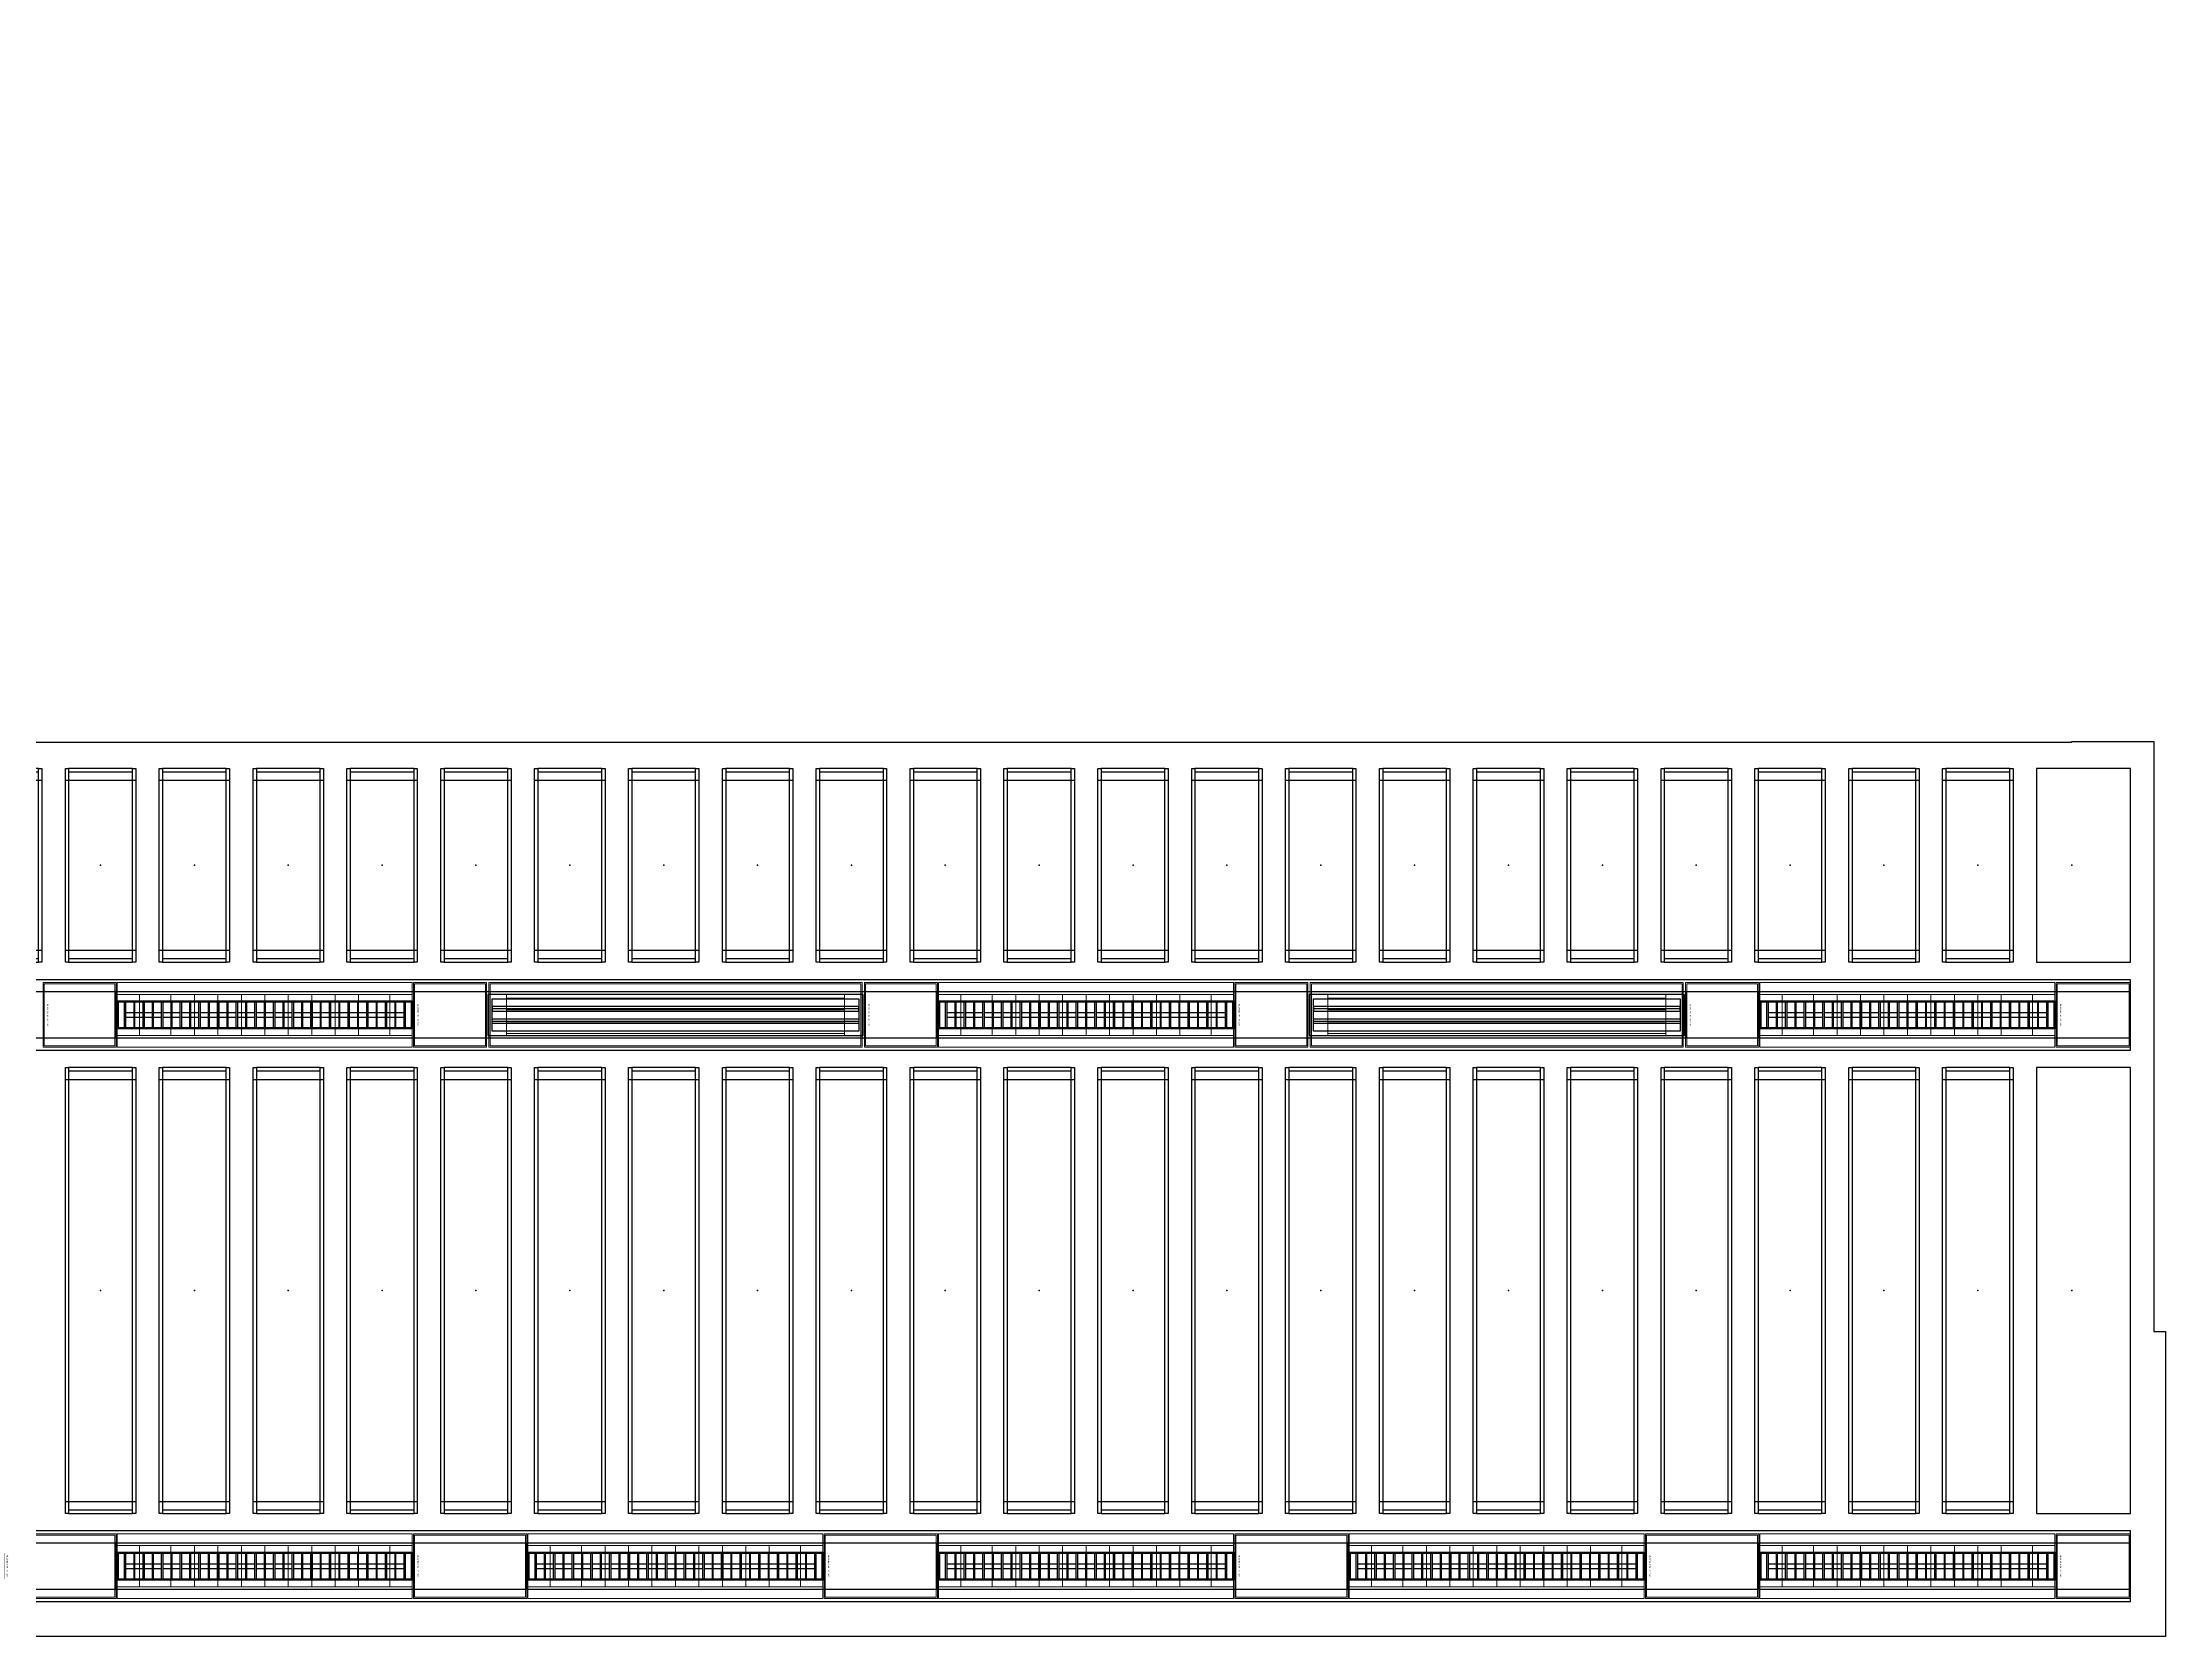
# Model space of a CAD drawing. Header units: millimetres. Extents: x 813027 to 1148939, y -931049 to -10.
# Drawn here: x 1018692 to 1027740, y -914295 to -907500 of the extents above; entities that cross this region are included whole.
import ezdxf
from ezdxf.enums import TextEntityAlignment as Align

# ---------------------------------------------------------------- set-up
doc = ezdxf.new("R2010")
doc.units = ezdxf.units.MM
doc.linetypes.add('DPA_Hidden 50', pattern=[3, 2, -1])
for name, color, linetype in [('000 - WIPEOUT', 250, 'Continuous'), ('001 - ASCESSORIES', 1, 'Continuous'), ('A04_TUBE SERIES', 2, 'Continuous'), ('A11_ALU.SOLID SHEET', 7, 'Continuous')]:
    doc.layers.add(name, color=color, linetype=linetype)
doc.layers.add('A-GLAZ-CURT', color=2, linetype='Continuous', lineweight=9)

# ---------------------------------------------------------------- blocks, each defined once
blk = doc.blocks.new('*U485')
at = {"color": 1}
blk.add_wipeout([(628.5, -60), (-628.5, -60), (-628.5, 60), (628.5, 60)], dxfattribs=at).dxf.layer = '000 - WIPEOUT'
at = {"layer": '001 - ASCESSORIES', "color": 0}
blk.add_lwpolyline([(628.5, -60), (-628.5, -60), (-628.5, 60), (628.5, 60)], close=True, dxfattribs=at)
at = {"layer": '001 - ASCESSORIES'}
for points in [[(623.5, -55), (-623.5, -55), (-623.5, 55), (623.5, 55)], [(-593.5, -55), (-598.5, -55), (-598.5, 55), (-593.5, 55)], [(-558.8, -55), (-553.8, -55), (-553.8, 55), (-558.8, 55)], [(-514, -55), (-519, -55), (-519, 55), (-514, 55)], [(-479.3, -55), (-474.3, -55), (-474.3, 55), (-479.3, 55)], [(-434.6, -55), (-439.6, -55), (-439.6, 55), (-434.6, 55)], [(-399.8, -55), (-394.8, -55), (-394.8, 55), (-399.8, 55)], [(-355.1, -55), (-360.1, -55), (-360.1, 55), (-355.1, 55)], [(-320.4, -55), (-315.4, -55), (-315.4, 55), (-320.4, 55)], [(-275.6, -55), (-280.6, -55), (-280.6, 55), (-275.6, 55)], [(-240.9, -55), (-235.9, -55), (-235.9, 55), (-240.9, 55)], [(-196.2, -55), (-201.2, -55), (-201.2, 55), (-196.2, 55)], [(-161.4, -55), (-156.4, -55), (-156.4, 55), (-161.4, 55)], [(-116.7, -55), (-121.7, -55), (-121.7, 55), (-116.7, 55)], [(-82, -55), (-77, -55), (-77, 55), (-82, 55)], [(-37.2, -55), (-42.2, -55), (-42.2, 55), (-37.2, 55)], [(-2.5, -55), (2.5, -55), (2.5, 55), (-2.5, 55)], [(42.2, -55), (37.2, -55), (37.2, 55), (42.2, 55)], [(77, -55), (82, -55), (82, 55), (77, 55)], [(121.7, -55), (116.7, -55), (116.7, 55), (121.7, 55)], [(156.4, -55), (161.4, -55), (161.4, 55), (156.4, 55)], [(201.2, -55), (196.2, -55), (196.2, 55), (201.2, 55)], [(235.9, -55), (240.9, -55), (240.9, 55), (235.9, 55)], [(280.6, -55), (275.6, -55), (275.6, 55), (280.6, 55)], [(315.4, -55), (320.4, -55), (320.4, 55), (315.4, 55)], [(360.1, -55), (355.1, -55), (355.1, 55), (360.1, 55)], [(394.8, -55), (399.8, -55), (399.8, 55), (394.8, 55)], [(439.6, -55), (434.6, -55), (434.6, 55), (439.6, 55)], [(474.3, -55), (479.3, -55), (479.3, 55), (474.3, 55)], [(519, -55), (514, -55), (514, 55), (519, 55)], [(553.8, -55), (558.8, -55), (558.8, 55), (553.8, 55)], [(598.5, -55), (593.5, -55), (593.5, 55), (598.5, 55)]]:
    blk.add_lwpolyline(points, close=True, dxfattribs=at)
for points in [[(-593.5, 10), (-558.8, 10)], [(-553.8, 10), (-519, 10)], [(-514, 10), (-479.3, 10)], [(-474.3, 10), (-439.6, 10)], [(-434.6, 10), (-399.8, 10)], [(-394.8, 10), (-360.1, 10)], [(-355.1, 10), (-320.4, 10)], [(-315.4, 10), (-280.6, 10)], [(-275.6, 10), (-240.9, 10)], [(-235.9, 10), (-201.2, 10)], [(-196.2, 10), (-161.4, 10)], [(-156.4, 10), (-121.7, 10)], [(-116.7, 10), (-82, 10)], [(-77, 10), (-42.2, 10)], [(-37.2, 10), (-2.5, 10)], [(2.5, 10), (37.2, 10)], [(42.2, 10), (77, 10)], [(82, 10), (116.7, 10)], [(121.7, 10), (156.4, 10)], [(161.4, 10), (196.2, 10)], [(201.2, 10), (235.9, 10)], [(240.9, 10), (275.6, 10)], [(280.6, 10), (315.4, 10)], [(320.4, 10), (355.1, 10)], [(360.1, 10), (394.8, 10)], [(399.8, 10), (434.6, 10)], [(439.6, 10), (474.3, 10)], [(479.3, 10), (514, 10)], [(519, 10), (553.8, 10)], [(558.8, 10), (593.5, 10)], [(-593.5, -10), (-558.8, -10)], [(-553.8, -10), (-519, -10)], [(-514, -10), (-479.3, -10)], [(-474.3, -10), (-439.6, -10)], [(-434.6, -10), (-399.8, -10)], [(-394.8, -10), (-360.1, -10)], [(-355.1, -10), (-320.4, -10)], [(-315.4, -10), (-280.6, -10)], [(-275.6, -10), (-240.9, -10)], [(-235.9, -10), (-201.2, -10)], [(-196.2, -10), (-161.4, -10)], [(-156.4, -10), (-121.7, -10)], [(-116.7, -10), (-82, -10)], [(-77, -10), (-42.2, -10)], [(-37.2, -10), (-2.5, -10)], [(2.5, -10), (37.2, -10)], [(42.2, -10), (77, -10)], [(82, -10), (116.7, -10)], [(121.7, -10), (156.4, -10)], [(161.4, -10), (196.2, -10)], [(201.2, -10), (235.9, -10)], [(240.9, -10), (275.6, -10)], [(280.6, -10), (315.4, -10)], [(320.4, -10), (355.1, -10)], [(360.1, -10), (394.8, -10)], [(399.8, -10), (434.6, -10)], [(439.6, -10), (474.3, -10)], [(479.3, -10), (514, -10)], [(519, -10), (553.8, -10)], [(558.8, -10), (593.5, -10)]]:
    blk.add_lwpolyline(points, dxfattribs=at)
blk = doc.blocks.new('*U493')
at = {"layer": 'A11_ALU.SOLID SHEET', "color": 0}
blk.add_lwpolyline([(483, -98.8), (483, 98.8), (0, 98.8), (0, -98.8)], close=True, dxfattribs=at)
at = {"layer": 'Defpoints', "color": 250}
blk.add_point((0, 0), dxfattribs=at)
blk.add_text('AL.SHEET-HAT-TYPE-R', height=6, rotation=270, dxfattribs=at).set_placement((15, 0), align=Align.BOTTOM_CENTER)
blk = doc.blocks.new('*U491')
at = {"layer": 'A11_ALU.SOLID SHEET', "color": 0}
blk.add_lwpolyline([(316.5, -98.8), (316.5, 98.8), (0, 98.8), (0, -98.8)], close=True, dxfattribs=at)
at = {"layer": 'Defpoints', "color": 250}
blk.add_point((0, 0), dxfattribs=at)
blk.add_text('AL.SHEET-HAT-TYPE-R', height=6, rotation=270, dxfattribs=at).set_placement((15, 0), align=Align.BOTTOM_CENTER)
blk = doc.blocks.new('*U484')
at = {"layer": '001 - ASCESSORIES', "color": 0, "linetype": 'ByBlock'}
blk.add_lwpolyline([(800, 87.5), (-800, 87.5), (-800, -87.5), (800, -87.5)], close=True, dxfattribs=at)
at = {"layer": '001 - ASCESSORIES', "linetype": 'ByBlock'}
for points in [[(-781.5, 69), (781.5, 69), (781.5, -69), (-781.5, -69)], [(781.5, 36.3), (-781.5, 36.3), (-781.5, 16.3), (781.5, 16.3)], [(-781.5, -16.3), (781.5, -16.3), (781.5, -36.3), (-781.5, -36.3)]]:
    blk.add_lwpolyline(points, close=True, dxfattribs=at)
for points in [[(781.5, 26.3), (-781.5, 26.3)], [(-781.5, -26.3), (781.5, -26.3)]]:
    blk.add_lwpolyline(points, dxfattribs=at)
blk = doc.blocks.new('*U488')
at = {"layer": 'A11_ALU.SOLID SHEET', "color": 0}
blk.add_lwpolyline([(311.5, -98.8), (311.5, 98.8), (0, 98.8), (0, -98.8)], close=True, dxfattribs=at)
at = {"layer": 'Defpoints', "color": 250}
blk.add_point((0, 0), dxfattribs=at)
blk.add_text('AL.SHEET-HAT-TYPE-R', height=6, rotation=270, dxfattribs=at).set_placement((15, 0), align=Align.BOTTOM_CENTER)
blk = doc.blocks.new('*U495')
blk.add_attdef('EXTR.OVL-LENGTH_', (-25, -59.1), '', height=5)
blk.add_wipeout([(-25, 0), (25, 0), (25, 134900), (-25, 134900)]).dxf.layer = '000 - WIPEOUT'
at = {"layer": 'A04_TUBE SERIES', "color": 0}
blk.add_lwpolyline([(-25, 0), (25, 0), (25, 134900), (-25, 134900)], close=True, dxfattribs=at)
blk = doc.blocks.new('*U492')
blk.add_attdef('EXTR.OVL-LENGTH_', (-25, -59.1), '', height=5)
blk.add_wipeout([(-25, 0), (25, 0), (25, 134900), (-25, 134900)]).dxf.layer = '000 - WIPEOUT'
at = {"layer": 'A04_TUBE SERIES', "color": 0}
blk.add_lwpolyline([(-25, 0), (25, 0), (25, 134900), (-25, 134900)], close=True, dxfattribs=at)
blk = doc.blocks.new('*U515')
for p, q in [((-900.3, -58950), (-900.3, -58650)), ((900, -58650), (900, -58950)), ((-900.3, -59350), (-900.3, -59050)), ((900, -59050), (900, -59350)), ((-900.3, -59750), (-900.3, -59450)), ((900, -59450), (900, -59750)), ((-900.3, -60150), (-900.3, -59850)), ((900, -59850), (900, -60150)), ((-900.3, -60550), (-900.3, -60250)), ((900, -60250), (900, -60550)), ((-900.3, -60950), (-900.3, -60650)), ((900, -60650), (900, -60950)), ((-900.3, -61350), (-900.3, -61050)), ((900, -61050), (900, -61350)), ((-900.3, -61750), (-900.3, -61450)), ((900, -61450), (900, -61750)), ((-900.3, -62150), (-900.3, -61850)), ((900, -61850), (900, -62150)), ((-900.3, -62550), (-900.3, -62250)), ((900, -62250), (900, -62550)), ((-900.3, -62950), (-900.3, -62650)), ((900, -62650), (900, -62950)), ((-900.3, -63350), (-900.3, -63050)), ((900, -63050), (900, -63350)), ((-900.3, -63750), (-900.3, -63450)), ((900, -63450), (900, -63750)), ((-900.3, -64150), (-900.3, -63850)), ((900, -63850), (900, -64150)), ((-900.3, -64550), (-900.3, -64250)), ((900, -64250), (900, -64550)), ((-900.3, -64950), (-900.3, -64650)), ((900, -64650), (900, -64950)), ((-900.3, -65350), (-900.3, -65050)), ((900, -65050), (900, -65350)), ((-900.3, -65750), (-900.3, -65450)), ((900, -65450), (900, -65750)), ((-900.3, -66150), (-900.3, -65850)), ((900, -65850), (900, -66150)), ((-900.3, -66550), (-900.3, -66250)), ((900, -66250), (900, -66550)), ((-900.3, -66950), (-900.3, -66650)), ((900, -66650), (900, -66950))]:
    blk.add_line(p, q)
for p in [(0, -58800), (0, -59200), (0, -59600), (0, -60000), (0, -60400), (0, -60800), (0, -61200), (0, -61600), (0, -62000), (0, -62400), (0, -62800), (0, -63200), (0, -63600), (0, -64000), (0, -64400), (0, -64800), (0, -65200), (0, -65600), (0, -66000), (0, -66400), (0, -66800)]:
    blk.add_point(p)
at = {"layer": 'A11_ALU.SOLID SHEET', "color": 0}
for points in [[(-950, -58650), (950, -58650), (950, -58664), (-950, -58664)], [(-950, -58936), (-936, -58936), (-936, -58664), (-950, -58664)], [(950, -58664), (936, -58664), (936, -58936), (950, -58936)], [(-950, -58936), (950, -58936), (950, -58950), (-950, -58950)], [(-950, -59050), (950, -59050), (950, -59064), (-950, -59064)], [(-950, -59336), (-936, -59336), (-936, -59064), (-950, -59064)], [(950, -59064), (936, -59064), (936, -59336), (950, -59336)], [(-950, -59336), (950, -59336), (950, -59350), (-950, -59350)], [(-950, -59450), (950, -59450), (950, -59464), (-950, -59464)], [(-950, -59736), (-936, -59736), (-936, -59464), (-950, -59464)], [(950, -59464), (936, -59464), (936, -59736), (950, -59736)], [(-950, -59736), (950, -59736), (950, -59750), (-950, -59750)], [(-950, -59850), (950, -59850), (950, -59864), (-950, -59864)], [(-950, -60136), (-936, -60136), (-936, -59864), (-950, -59864)], [(950, -59864), (936, -59864), (936, -60136), (950, -60136)], [(-950, -60136), (950, -60136), (950, -60150), (-950, -60150)], [(-950, -60250), (950, -60250), (950, -60264), (-950, -60264)], [(-950, -60536), (-936, -60536), (-936, -60264), (-950, -60264)], [(950, -60264), (936, -60264), (936, -60536), (950, -60536)], [(-950, -60536), (950, -60536), (950, -60550), (-950, -60550)], [(-950, -60650), (950, -60650), (950, -60664), (-950, -60664)], [(-950, -60936), (-936, -60936), (-936, -60664), (-950, -60664)], [(950, -60664), (936, -60664), (936, -60936), (950, -60936)], [(-950, -60936), (950, -60936), (950, -60950), (-950, -60950)], [(-950, -61050), (950, -61050), (950, -61064), (-950, -61064)], [(-950, -61336), (-936, -61336), (-936, -61064), (-950, -61064)], [(950, -61064), (936, -61064), (936, -61336), (950, -61336)], [(-950, -61336), (950, -61336), (950, -61350), (-950, -61350)], [(-950, -61450), (950, -61450), (950, -61464), (-950, -61464)], [(-950, -61736), (-936, -61736), (-936, -61464), (-950, -61464)], [(950, -61464), (936, -61464), (936, -61736), (950, -61736)], [(-950, -61736), (950, -61736), (950, -61750), (-950, -61750)], [(-950, -61850), (950, -61850), (950, -61864), (-950, -61864)], [(-950, -62136), (-936, -62136), (-936, -61864), (-950, -61864)], [(950, -61864), (936, -61864), (936, -62136), (950, -62136)], [(-950, -62136), (950, -62136), (950, -62150), (-950, -62150)], [(-950, -62250), (950, -62250), (950, -62264), (-950, -62264)], [(-950, -62536), (-936, -62536), (-936, -62264), (-950, -62264)], [(950, -62264), (936, -62264), (936, -62536), (950, -62536)], [(-950, -62536), (950, -62536), (950, -62550), (-950, -62550)], [(-950, -62650), (950, -62650), (950, -62664), (-950, -62664)], [(-950, -62936), (-936, -62936), (-936, -62664), (-950, -62664)], [(950, -62664), (936, -62664), (936, -62936), (950, -62936)], [(-950, -62936), (950, -62936), (950, -62950), (-950, -62950)], [(-950, -63050), (950, -63050), (950, -63064), (-950, -63064)], [(-950, -63336), (-936, -63336), (-936, -63064), (-950, -63064)], [(950, -63064), (936, -63064), (936, -63336), (950, -63336)], [(-950, -63336), (950, -63336), (950, -63350), (-950, -63350)], [(-950, -63450), (950, -63450), (950, -63464), (-950, -63464)], [(-950, -63736), (-936, -63736), (-936, -63464), (-950, -63464)], [(950, -63464), (936, -63464), (936, -63736), (950, -63736)], [(-950, -63736), (950, -63736), (950, -63750), (-950, -63750)], [(-950, -63850), (950, -63850), (950, -63864), (-950, -63864)], [(-950, -64136), (-936, -64136), (-936, -63864), (-950, -63864)], [(950, -63864), (936, -63864), (936, -64136), (950, -64136)], [(-950, -64136), (950, -64136), (950, -64150), (-950, -64150)], [(-950, -64250), (950, -64250), (950, -64264), (-950, -64264)], [(-950, -64536), (-936, -64536), (-936, -64264), (-950, -64264)], [(950, -64264), (936, -64264), (936, -64536), (950, -64536)], [(-950, -64536), (950, -64536), (950, -64550), (-950, -64550)], [(-950, -64650), (950, -64650), (950, -64664), (-950, -64664)], [(-950, -64936), (-936, -64936), (-936, -64664), (-950, -64664)], [(950, -64664), (936, -64664), (936, -64936), (950, -64936)], [(-950, -64936), (950, -64936), (950, -64950), (-950, -64950)], [(-950, -65050), (950, -65050), (950, -65064), (-950, -65064)], [(-950, -65336), (-936, -65336), (-936, -65064), (-950, -65064)], [(950, -65064), (936, -65064), (936, -65336), (950, -65336)], [(-950, -65336), (950, -65336), (950, -65350), (-950, -65350)], [(-950, -65450), (950, -65450), (950, -65464), (-950, -65464)], [(-950, -65736), (-936, -65736), (-936, -65464), (-950, -65464)], [(950, -65464), (936, -65464), (936, -65736), (950, -65736)], [(-950, -65736), (950, -65736), (950, -65750), (-950, -65750)], [(-950, -65850), (950, -65850), (950, -65864), (-950, -65864)], [(-950, -66136), (-936, -66136), (-936, -65864), (-950, -65864)], [(950, -65864), (936, -65864), (936, -66136), (950, -66136)], [(-950, -66136), (950, -66136), (950, -66150), (-950, -66150)], [(-950, -66250), (950, -66250), (950, -66264), (-950, -66264)], [(-950, -66536), (-936, -66536), (-936, -66264), (-950, -66264)], [(950, -66264), (936, -66264), (936, -66536), (950, -66536)], [(-950, -66536), (950, -66536), (950, -66550), (-950, -66550)], [(-950, -66650), (950, -66650), (950, -66664), (-950, -66664)], [(-950, -66936), (-936, -66936), (-936, -66664), (-950, -66664)], [(950, -66664), (936, -66664), (936, -66936), (950, -66936)], [(-950, -66936), (950, -66936), (950, -66950), (-950, -66950)]]:
    blk.add_lwpolyline(points, close=True, dxfattribs=at)
blk = doc.blocks.new('*U522')
for p, q in [((-362.8, 4450), (-362.8, 4750)), ((362.5, 4750), (362.5, 4450)), ((-362.8, 4050), (-362.8, 4350)), ((362.5, 4350), (362.5, 4050)), ((-362.8, 3650), (-362.8, 3950)), ((362.5, 3950), (362.5, 3650)), ((-362.8, 3250), (-362.8, 3550)), ((362.5, 3550), (362.5, 3250)), ((-362.8, 2850), (-362.8, 3150)), ((362.5, 3150), (362.5, 2850)), ((-362.8, 2450), (-362.8, 2750)), ((362.5, 2750), (362.5, 2450)), ((-362.8, 2050), (-362.8, 2350)), ((362.5, 2350), (362.5, 2050)), ((-362.8, 1650), (-362.8, 1950)), ((362.5, 1950), (362.5, 1650)), ((-362.8, 1250), (-362.8, 1550)), ((362.5, 1550), (362.5, 1250)), ((-362.8, 850), (-362.8, 1150)), ((362.5, 1150), (362.5, 850)), ((-362.8, 450), (-362.8, 750)), ((362.5, 750), (362.5, 450)), ((-362.8, 50), (-362.8, 350)), ((362.5, 350), (362.5, 50)), ((-362.8, -350), (-362.8, -50)), ((362.5, -50), (362.5, -350)), ((-362.8, -750), (-362.8, -450)), ((362.5, -450), (362.5, -750)), ((-362.8, -1150), (-362.8, -850)), ((362.5, -850), (362.5, -1150)), ((-362.8, -1550), (-362.8, -1250)), ((362.5, -1250), (362.5, -1550)), ((-362.8, -1950), (-362.8, -1650)), ((362.5, -1650), (362.5, -1950)), ((-362.8, -2350), (-362.8, -2050)), ((362.5, -2050), (362.5, -2350)), ((-362.8, -2750), (-362.8, -2450)), ((362.5, -2450), (362.5, -2750)), ((-362.8, -3150), (-362.8, -2850)), ((362.5, -2850), (362.5, -3150)), ((-362.8, -3550), (-362.8, -3250)), ((362.5, -3250), (362.5, -3550)), ((-362.8, -3950), (-362.8, -3650)), ((362.5, -3650), (362.5, -3950)), ((-362.8, -4350), (-362.8, -4050)), ((362.5, -4050), (362.5, -4350)), ((-362.8, -4750), (-362.8, -4450)), ((362.5, -4450), (362.5, -4750))]:
    blk.add_line(p, q)
for p in [(0, 4600), (0, 4200), (0, 3800), (0, 3400), (0, 3000), (0, 2600), (0, 2200), (0, 1800), (0, 1400), (0, 1000), (0, 600), (0, 200), (0, -200), (0, -600), (0, -1000), (0, -1400), (0, -1800), (0, -2200), (0, -2600), (0, -3000), (0, -3400), (0, -3800), (0, -4200), (0, -4600)]:
    blk.add_point(p)
at = {"layer": 'A11_ALU.SOLID SHEET', "color": 0}
for points in [[(-412.5, 4750), (412.5, 4750), (412.5, 4736), (-412.5, 4736)], [(-412.5, 4464), (-398.5, 4464), (-398.5, 4736), (-412.5, 4736)], [(412.5, 4736), (398.5, 4736), (398.5, 4464), (412.5, 4464)], [(-412.5, 4464), (412.5, 4464), (412.5, 4450), (-412.5, 4450)], [(-412.5, 4350), (412.5, 4350), (412.5, 4336), (-412.5, 4336)], [(-412.5, 4064), (-398.5, 4064), (-398.5, 4336), (-412.5, 4336)], [(412.5, 4336), (398.5, 4336), (398.5, 4064), (412.5, 4064)], [(-412.5, 4064), (412.5, 4064), (412.5, 4050), (-412.5, 4050)], [(-412.5, 3950), (412.5, 3950), (412.5, 3936), (-412.5, 3936)], [(-412.5, 3664), (-398.5, 3664), (-398.5, 3936), (-412.5, 3936)], [(412.5, 3936), (398.5, 3936), (398.5, 3664), (412.5, 3664)], [(-412.5, 3664), (412.5, 3664), (412.5, 3650), (-412.5, 3650)], [(-412.5, 3550), (412.5, 3550), (412.5, 3536), (-412.5, 3536)], [(-412.5, 3264), (-398.5, 3264), (-398.5, 3536), (-412.5, 3536)], [(412.5, 3536), (398.5, 3536), (398.5, 3264), (412.5, 3264)], [(-412.5, 3264), (412.5, 3264), (412.5, 3250), (-412.5, 3250)], [(-412.5, 3150), (412.5, 3150), (412.5, 3136), (-412.5, 3136)], [(-412.5, 2864), (-398.5, 2864), (-398.5, 3136), (-412.5, 3136)], [(412.5, 3136), (398.5, 3136), (398.5, 2864), (412.5, 2864)], [(-412.5, 2864), (412.5, 2864), (412.5, 2850), (-412.5, 2850)], [(-412.5, 2750), (412.5, 2750), (412.5, 2736), (-412.5, 2736)], [(-412.5, 2464), (-398.5, 2464), (-398.5, 2736), (-412.5, 2736)], [(412.5, 2736), (398.5, 2736), (398.5, 2464), (412.5, 2464)], [(-412.5, 2464), (412.5, 2464), (412.5, 2450), (-412.5, 2450)], [(-412.5, 2350), (412.5, 2350), (412.5, 2336), (-412.5, 2336)], [(-412.5, 2064), (-398.5, 2064), (-398.5, 2336), (-412.5, 2336)], [(412.5, 2336), (398.5, 2336), (398.5, 2064), (412.5, 2064)], [(-412.5, 2064), (412.5, 2064), (412.5, 2050), (-412.5, 2050)], [(-412.5, 1950), (412.5, 1950), (412.5, 1936), (-412.5, 1936)], [(-412.5, 1664), (-398.5, 1664), (-398.5, 1936), (-412.5, 1936)], [(412.5, 1936), (398.5, 1936), (398.5, 1664), (412.5, 1664)], [(-412.5, 1664), (412.5, 1664), (412.5, 1650), (-412.5, 1650)], [(-412.5, 1550), (412.5, 1550), (412.5, 1536), (-412.5, 1536)], [(-412.5, 1264), (-398.5, 1264), (-398.5, 1536), (-412.5, 1536)], [(412.5, 1536), (398.5, 1536), (398.5, 1264), (412.5, 1264)], [(-412.5, 1264), (412.5, 1264), (412.5, 1250), (-412.5, 1250)], [(-412.5, 1150), (412.5, 1150), (412.5, 1136), (-412.5, 1136)], [(-412.5, 864), (-398.5, 864), (-398.5, 1136), (-412.5, 1136)], [(412.5, 1136), (398.5, 1136), (398.5, 864), (412.5, 864)], [(-412.5, 864), (412.5, 864), (412.5, 850), (-412.5, 850)], [(-412.5, 750), (412.5, 750), (412.5, 736), (-412.5, 736)], [(-412.5, 464), (-398.5, 464), (-398.5, 736), (-412.5, 736)], [(412.5, 736), (398.5, 736), (398.5, 464), (412.5, 464)], [(-412.5, 464), (412.5, 464), (412.5, 450), (-412.5, 450)], [(-412.5, 350), (412.5, 350), (412.5, 336), (-412.5, 336)], [(-412.5, 64), (-398.5, 64), (-398.5, 336), (-412.5, 336)], [(412.5, 336), (398.5, 336), (398.5, 64), (412.5, 64)], [(-412.5, 64), (412.5, 64), (412.5, 50), (-412.5, 50)], [(-412.5, -50), (412.5, -50), (412.5, -64), (-412.5, -64)], [(-412.5, -336), (-398.5, -336), (-398.5, -64), (-412.5, -64)], [(412.5, -64), (398.5, -64), (398.5, -336), (412.5, -336)], [(-412.5, -336), (412.5, -336), (412.5, -350), (-412.5, -350)], [(-412.5, -450), (412.5, -450), (412.5, -464), (-412.5, -464)], [(-412.5, -736), (-398.5, -736), (-398.5, -464), (-412.5, -464)], [(412.5, -464), (398.5, -464), (398.5, -736), (412.5, -736)], [(-412.5, -736), (412.5, -736), (412.5, -750), (-412.5, -750)], [(-412.5, -850), (412.5, -850), (412.5, -864), (-412.5, -864)], [(-412.5, -1136), (-398.5, -1136), (-398.5, -864), (-412.5, -864)], [(412.5, -864), (398.5, -864), (398.5, -1136), (412.5, -1136)], [(-412.5, -1136), (412.5, -1136), (412.5, -1150), (-412.5, -1150)], [(-412.5, -1250), (412.5, -1250), (412.5, -1264), (-412.5, -1264)], [(-412.5, -1536), (-398.5, -1536), (-398.5, -1264), (-412.5, -1264)], [(412.5, -1264), (398.5, -1264), (398.5, -1536), (412.5, -1536)], [(-412.5, -1536), (412.5, -1536), (412.5, -1550), (-412.5, -1550)], [(-412.5, -1650), (412.5, -1650), (412.5, -1664), (-412.5, -1664)], [(-412.5, -1936), (-398.5, -1936), (-398.5, -1664), (-412.5, -1664)], [(412.5, -1664), (398.5, -1664), (398.5, -1936), (412.5, -1936)], [(-412.5, -1936), (412.5, -1936), (412.5, -1950), (-412.5, -1950)], [(-412.5, -2050), (412.5, -2050), (412.5, -2064), (-412.5, -2064)], [(-412.5, -2336), (-398.5, -2336), (-398.5, -2064), (-412.5, -2064)], [(412.5, -2064), (398.5, -2064), (398.5, -2336), (412.5, -2336)], [(-412.5, -2336), (412.5, -2336), (412.5, -2350), (-412.5, -2350)], [(-412.5, -2450), (412.5, -2450), (412.5, -2464), (-412.5, -2464)], [(-412.5, -2736), (-398.5, -2736), (-398.5, -2464), (-412.5, -2464)], [(412.5, -2464), (398.5, -2464), (398.5, -2736), (412.5, -2736)], [(-412.5, -2736), (412.5, -2736), (412.5, -2750), (-412.5, -2750)], [(-412.5, -2850), (412.5, -2850), (412.5, -2864), (-412.5, -2864)], [(-412.5, -3136), (-398.5, -3136), (-398.5, -2864), (-412.5, -2864)], [(412.5, -2864), (398.5, -2864), (398.5, -3136), (412.5, -3136)], [(-412.5, -3136), (412.5, -3136), (412.5, -3150), (-412.5, -3150)], [(-412.5, -3250), (412.5, -3250), (412.5, -3264), (-412.5, -3264)], [(-412.5, -3536), (-398.5, -3536), (-398.5, -3264), (-412.5, -3264)], [(412.5, -3264), (398.5, -3264), (398.5, -3536), (412.5, -3536)], [(-412.5, -3536), (412.5, -3536), (412.5, -3550), (-412.5, -3550)], [(-412.5, -3650), (412.5, -3650), (412.5, -3664), (-412.5, -3664)], [(-412.5, -3936), (-398.5, -3936), (-398.5, -3664), (-412.5, -3664)], [(412.5, -3664), (398.5, -3664), (398.5, -3936), (412.5, -3936)], [(-412.5, -3936), (412.5, -3936), (412.5, -3950), (-412.5, -3950)], [(-412.5, -4050), (412.5, -4050), (412.5, -4064), (-412.5, -4064)], [(-412.5, -4336), (-398.5, -4336), (-398.5, -4064), (-412.5, -4064)], [(412.5, -4064), (398.5, -4064), (398.5, -4336), (412.5, -4336)], [(-412.5, -4336), (412.5, -4336), (412.5, -4350), (-412.5, -4350)], [(-412.5, -4450), (412.5, -4450), (412.5, -4464), (-412.5, -4464)], [(-412.5, -4736), (-398.5, -4736), (-398.5, -4464), (-412.5, -4464)], [(412.5, -4464), (398.5, -4464), (398.5, -4736), (412.5, -4736)], [(-412.5, -4736), (412.5, -4736), (412.5, -4750), (-412.5, -4750)]]:
    blk.add_lwpolyline(points, close=True, dxfattribs=at)
blk = doc.blocks.new('*U551')
blk.add_point((0, 0))
blk.add_wipeout([(412.5, 250), (412.5, 650), (-412.5, 650), (-412.5, 250)]).dxf.layer = '000 - WIPEOUT'
blk.add_point((0, 400))
at = {"layer": 'A11_ALU.SOLID SHEET', "color": 0}
blk.add_lwpolyline([(412.5, 250), (412.5, 650), (-412.5, 650), (-412.5, 250)], close=True, dxfattribs=at)
blk = doc.blocks.new('*U552')
blk.add_point((0, 0))
blk.add_wipeout([(950, 250), (950, 650), (-950, 650), (-950, 250)]).dxf.layer = '000 - WIPEOUT'
blk.add_point((0, 400))
at = {"layer": 'A11_ALU.SOLID SHEET', "color": 0}
blk.add_lwpolyline([(950, 250), (950, 650), (-950, 650), (-950, 250)], close=True, dxfattribs=at)
blk = doc.blocks.new('C-2-PP21-AR-4160-01-B_20250829-084416_NEWCL')
blk.add_lwpolyline([(-92235, -6455), (-84190, -6455), (-84190, -5820), (-81330, -5820), (-81330, -5345), (-56900, -5345), (-56900, -6455), (-41740, -6455), (-41740, -2500), (-29350, -2500), (-29350, -5482), (-19750, -5482), (-19750, -5480), (-19400, -5480), (-19400, -7995), (-19350, -7995), (-19350, -9295), (-154550, -9295)])
at = {"rotation": 90}
for name, p in [('*U522', (-24750, -6007.5)), ('*U515', (-86950, -7820))]:
    blk.add_blockref(name, p, dxfattribs=at)
for name, p in [('*U488', (-26816.5, -6645)), ('*U484', (-25700, -6645)), ('*U488', (-23316.5, -6645)), ('*U484', (-22200, -6645)), ('*U491', (-19816.5, -6645)), ('*U491', (-19816.5, -8995))]:
    blk.add_blockref(name, p)
for p in [(-27450, -6645), (-23950, -6645), (-20450, -6645), (-20450, -8995)]:
    blk.add_blockref('*U485', p)
at = {"layer": 'A11_ALU.SOLID SHEET', "color": 2, "rotation": 270}
for name, p in [('*U551', (-20150, -6007.5)), ('*U552', (-20150, -7820))]:
    blk.add_blockref(name, p, dxfattribs=at)
for name, p in [('*U488', (-28395, -6645)), ('*U488', (-24895, -6645)), ('*U488', (-21395, -6645)), ('*U493', (-21566.5, -8995))]:
    blk.add_blockref(name, p)
at = {"rotation": 270}
for p in [(-154400, -6520), (-154400, -6770)]:
    blk.add_blockref('*U492', p, dxfattribs=at)
blk.add_blockref('*U485', (-22200, -8995))
blk.add_blockref('*U493', (-23316.5, -8995))
blk.add_blockref('*U485', (-23950, -8995))
blk.add_blockref('*U493', (-25066.5, -8995))
blk.add_blockref('*U485', (-25700, -8995))
blk.add_blockref('*U493', (-26816.5, -8995))
blk.add_blockref('*U485', (-27450, -8995))
blk.add_blockref('*U493', (-28566.5, -8995))
for p in [(-154400, -8870), (-154400, -9120)]:
    blk.add_blockref('*U495', p, dxfattribs=at)
blk = doc.blocks.new('DPA_CP_Metal Ceiling Panel - Horizontal with Gap-20306943-4160 - LOWER PLATFORM LEVEL - REFLECTED CEILING GENERAL PLAN')
at = {"layer": 'A-GLAZ-CURT'}
for p, q in [((910029.8, -114474.3), (910029.8, -114199.3)), ((910029.8, -114199.3), (910512.8, -114199.3)), ((910029.8, -114474.3), (910029.8, -114199.3)), ((910029.8, -114199.3), (910512.8, -114199.3)), ((910512.8, -114199.3), (910029.8, -114199.3)), ((910029.8, -114199.3), (910029.8, -114474.3)), ((910512.8, -114199.3), (910029.8, -114199.3)), ((910029.8, -114199.3), (910029.8, -114474.3)), ((910029.8, -114474.3), (910029.8, -114199.3)), ((910029.8, -114199.3), (910512.8, -114199.3)), ((910034.8, -114469.3), (910034.8, -114204.3)), ((910034.8, -114204.3), (910507.8, -114204.3)), ((910507.8, -114204.3), (910507.8, -114469.3)), ((910512.8, -114474.3), (910512.8, -114199.3)), ((910512.8, -114199.3), (910512.8, -114474.3)), ((910512.8, -114474.3), (910512.8, -114199.3)), ((910512.8, -114474.3), (910512.8, -114199.3)), ((910512.8, -114199.3), (910512.8, -114474.3)), ((910029.8, -114474.3), (910512.8, -114474.3)), ((910512.8, -114474.3), (910029.8, -114474.3)), ((910029.8, -114474.3), (910512.8, -114474.3)), ((910029.8, -114474.3), (910512.8, -114474.3)), ((910512.8, -114474.3), (910029.8, -114474.3)), ((910034.8, -114469.3), (910507.8, -114469.3))]:
    blk.add_line(p, q, dxfattribs=at)
blk = doc.blocks.new('DPA_CP_Metal Ceiling Luminaire1 - Linear Luminaire 2-14739897-4160 - LOWER PLATFORM LEVEL - REFLECTED CEILING GENERAL PLAN')
at = {"layer": 'A-GLAZ-CURT'}
for p, q in [((901767.8, -114474.3), (901767.8, -114199.3)), ((901767.8, -114199.3), (903024.8, -114199.3)), ((901767.8, -114199.3), (901767.8, -114474.3)), ((903024.8, -114199.3), (901767.8, -114199.3)), ((901767.8, -114199.3), (903024.8, -114199.3)), ((901767.8, -114249.3), (901767.8, -114474.3)), ((901767.8, -114249.3), (903024.8, -114249.3)), ((903024.8, -114199.3), (903024.8, -114474.3)), ((903024.8, -114474.3), (903024.8, -114199.3)), ((903024.8, -114249.3), (903024.8, -114474.3)), ((901767.8, -114424.3), (903024.8, -114424.3)), ((903024.8, -114474.3), (901767.8, -114474.3)), ((903024.8, -114474.3), (901767.8, -114474.3)), ((901767.8, -114474.3), (903024.8, -114474.3))]:
    blk.add_line(p, q, dxfattribs=at)
at = {"layer": 'A-GLAZ-CURT', "linetype": 'DPA_Hidden 50'}
for p, q in [((901862.8, -114249.3), (901862.8, -114424.3)), ((901996.3, -114249.3), (901996.3, -114424.3)), ((902096.3, -114249.3), (902096.3, -114424.3)), ((902196.3, -114249.3), (902196.3, -114424.3)), ((902296.3, -114249.3), (902296.3, -114424.3)), ((902396.3, -114249.3), (902396.3, -114424.3)), ((902496.3, -114249.3), (902496.3, -114424.3)), ((902596.3, -114249.3), (902596.3, -114424.3)), ((902696.3, -114249.3), (902696.3, -114424.3)), ((902796.3, -114249.3), (902796.3, -114424.3)), ((902929.8, -114249.3), (902929.8, -114424.3))]:
    blk.add_line(p, q, dxfattribs=at)
blk = doc.blocks.new('DPA_CP_Metal Ceiling Panel - Horizontal with Gap-20306935-4160 - LOWER PLATFORM LEVEL - REFLECTED CEILING GENERAL PLAN')
at = {"layer": 'A-GLAZ-CURT'}
for p, q in [((892696.3, -114474.3), (892696.3, -114199.3)), ((892696.3, -114199.3), (893012.8, -114199.3)), ((892696.3, -114474.3), (892696.3, -114199.3)), ((892696.3, -114199.3), (893012.8, -114199.3)), ((893012.8, -114199.3), (892696.3, -114199.3)), ((892696.3, -114199.3), (892696.3, -114474.3)), ((893012.8, -114199.3), (892696.3, -114199.3)), ((892696.3, -114199.3), (892696.3, -114474.3)), ((892696.3, -114474.3), (892696.3, -114199.3)), ((892696.3, -114199.3), (893012.8, -114199.3)), ((892701.3, -114469.3), (892701.3, -114204.3)), ((892701.3, -114204.3), (893007.8, -114204.3)), ((893007.8, -114204.3), (893007.8, -114469.3)), ((893012.8, -114474.3), (893012.8, -114199.3)), ((893012.8, -114199.3), (893012.8, -114474.3)), ((893012.8, -114474.3), (893012.8, -114199.3)), ((893012.8, -114474.3), (893012.8, -114199.3)), ((893012.8, -114199.3), (893012.8, -114474.3)), ((892696.3, -114474.3), (893012.8, -114474.3)), ((893012.8, -114474.3), (892696.3, -114474.3)), ((892696.3, -114474.3), (893012.8, -114474.3)), ((892696.3, -114474.3), (893012.8, -114474.3)), ((893012.8, -114474.3), (892696.3, -114474.3)), ((892701.3, -114469.3), (893007.8, -114469.3))]:
    blk.add_line(p, q, dxfattribs=at)
blk = doc.blocks.new('DPA_CP_Metal Ceiling Panel - Horizontal with Gap-20308794-4160 - LOWER PLATFORM LEVEL - REFLECTED CEILING GENERAL PLAN')
at = {"layer": 'A-GLAZ-CURT'}
for p, q in [((910201.3, -109924.3), (910201.3, -109649.3)), ((910201.3, -109649.3), (910512.8, -109649.3)), ((910201.3, -109924.3), (910201.3, -109649.3)), ((910201.3, -109649.3), (910512.8, -109649.3)), ((910512.8, -109649.3), (910201.3, -109649.3)), ((910201.3, -109649.3), (910201.3, -109924.3)), ((910512.8, -109649.3), (910201.3, -109649.3)), ((910201.3, -109649.3), (910201.3, -109924.3)), ((910201.3, -109924.3), (910201.3, -109649.3)), ((910201.3, -109649.3), (910512.8, -109649.3)), ((910206.3, -109919.3), (910206.3, -109654.3)), ((910206.3, -109654.3), (910507.8, -109654.3)), ((910507.8, -109654.3), (910507.8, -109919.3)), ((910512.8, -109924.3), (910512.8, -109649.3)), ((910512.8, -109649.3), (910512.8, -109924.3)), ((910512.8, -109924.3), (910512.8, -109649.3)), ((910512.8, -109924.3), (910512.8, -109649.3)), ((910512.8, -109649.3), (910512.8, -109924.3)), ((910201.3, -109924.3), (910512.8, -109924.3)), ((910512.8, -109924.3), (910201.3, -109924.3)), ((910201.3, -109924.3), (910512.8, -109924.3)), ((910201.3, -109924.3), (910512.8, -109924.3)), ((910512.8, -109924.3), (910201.3, -109924.3)), ((910206.3, -109919.3), (910507.8, -109919.3))]:
    blk.add_line(p, q, dxfattribs=at)
blk = doc.blocks.new('DPA_CP_Metal Ceiling Air Supply - Linear Diffuser Air Supply-14762131-4160 - LOWER PLATFORM LEVEL - REFLECTED CEILING GENERAL PLAN')
at = {"layer": 'A-GLAZ-CURT'}
h = blk.add_hatch(dxfattribs=at)
h.set_pattern_fill('FP_13', color=256, style=0, pattern_type=2)
h.set_pattern_definition([(180, (909396.33, -109824.28), (6e-15, 50), [])])
h.paths.add_polyline_path([(908676.3, -109874.3), (910116.3, -109874.3), (910116.3, -109699.3), (908676.3, -109699.3)])
for p, q in [((908601.3, -109924.3), (908601.3, -109649.3)), ((908601.3, -109649.3), (910191.3, -109649.3)), ((908601.3, -109924.3), (908601.3, -109649.3)), ((908601.3, -109649.3), (910191.3, -109649.3)), ((910191.3, -109649.3), (908601.3, -109649.3)), ((908601.3, -109649.3), (908601.3, -109924.3)), ((910191.3, -109649.3), (908601.3, -109649.3)), ((908601.3, -109649.3), (908601.3, -109924.3)), ((908601.3, -109924.3), (908601.3, -109649.3)), ((908601.3, -109649.3), (910191.3, -109649.3)), ((908606.3, -109919.3), (908606.3, -109654.3)), ((908606.3, -109654.3), (910186.3, -109654.3)), ((910186.3, -109654.3), (910186.3, -109919.3)), ((910191.3, -109924.3), (910191.3, -109649.3)), ((910191.3, -109649.3), (910191.3, -109924.3)), ((910191.3, -109924.3), (910191.3, -109649.3)), ((910191.3, -109924.3), (910191.3, -109649.3)), ((910191.3, -109649.3), (910191.3, -109924.3)), ((910116.3, -109699.3), (908676.3, -109699.3)), ((908676.3, -109699.3), (908676.3, -109874.3)), ((908676.3, -109874.3), (908676.3, -109699.3)), ((908676.3, -109699.3), (910116.3, -109699.3)), ((908676.3, -109874.3), (908676.3, -109699.3)), ((908676.3, -109699.3), (910116.3, -109699.3)), ((910116.3, -109699.3), (908676.3, -109699.3)), ((908676.3, -109699.3), (908676.3, -109874.3)), ((910116.3, -109874.3), (910116.3, -109699.3)), ((910116.3, -109699.3), (910116.3, -109874.3)), ((910116.3, -109699.3), (910116.3, -109874.3)), ((910116.3, -109874.3), (910116.3, -109699.3)), ((908601.3, -109924.3), (910191.3, -109924.3)), ((910191.3, -109924.3), (908601.3, -109924.3)), ((908601.3, -109924.3), (910191.3, -109924.3)), ((908601.3, -109924.3), (910191.3, -109924.3)), ((910191.3, -109924.3), (908601.3, -109924.3)), ((908606.3, -109919.3), (910186.3, -109919.3)), ((908676.3, -109874.3), (910116.3, -109874.3)), ((910116.3, -109874.3), (908676.3, -109874.3)), ((910116.3, -109874.3), (908676.3, -109874.3)), ((908676.3, -109874.3), (910116.3, -109874.3))]:
    blk.add_line(p, q, dxfattribs=at)
blk = doc.blocks.new('DPA_CP_Metal Ceiling Luminaire2 - Linear Luminaire 2-14763311-4160 - LOWER PLATFORM LEVEL - REFLECTED CEILING GENERAL PLAN')
at = {"layer": 'A-GLAZ-CURT'}
for p, q in [((907017.8, -109924.3), (907017.8, -109649.3)), ((907017.8, -109649.3), (908274.8, -109649.3)), ((907017.8, -109649.3), (907017.8, -109924.3)), ((908274.8, -109649.3), (907017.8, -109649.3)), ((907017.8, -109649.3), (908274.8, -109649.3)), ((908274.8, -109649.3), (908274.8, -109924.3)), ((908274.8, -109924.3), (908274.8, -109649.3)), ((907017.8, -109699.3), (907017.8, -109924.3)), ((907017.8, -109699.3), (908274.8, -109699.3)), ((908274.8, -109699.3), (908274.8, -109924.3)), ((907017.8, -109874.3), (908274.8, -109874.3)), ((908274.8, -109924.3), (907017.8, -109924.3)), ((908274.8, -109924.3), (907017.8, -109924.3)), ((907017.8, -109924.3), (908274.8, -109924.3))]:
    blk.add_line(p, q, dxfattribs=at)
at = {"layer": 'A-GLAZ-CURT', "linetype": 'DPA_Hidden 50'}
for p, q in [((907112.8, -109699.3), (907112.8, -109874.3)), ((907246.3, -109699.3), (907246.3, -109874.3)), ((907346.3, -109699.3), (907346.3, -109874.3)), ((907446.3, -109699.3), (907446.3, -109874.3)), ((907546.3, -109699.3), (907546.3, -109874.3)), ((907646.3, -109699.3), (907646.3, -109874.3)), ((907746.3, -109699.3), (907746.3, -109874.3)), ((907846.3, -109699.3), (907846.3, -109874.3)), ((907946.3, -109699.3), (907946.3, -109874.3)), ((908046.3, -109699.3), (908046.3, -109874.3)), ((908179.8, -109699.3), (908179.8, -109874.3))]:
    blk.add_line(p, q, dxfattribs=at)

msp = doc.modelspace()

# ---------------------------------------------------------------- block references
msp.add_blockref('C-2-PP21-AR-4160-01-B_20250829-084416_NEWCL', (1047090, -905000))

# ---------------------------------------------------------------- next in the draw order: block references
at = {"layer": 'A-GLAZ-CURT'}
for name, p in [('DPA_CP_Metal Ceiling Panel - Horizontal with Gap-20308794-4160 - LOWER PLATFORM LEVEL - REFLECTED CEILING GENERAL PLAN', (108493.7, -801858.2)), ('DPA_CP_Metal Ceiling Luminaire1 - Linear Luminaire 2-14739897-4160 - LOWER PLATFORM LEVEL - REFLECTED CEILING GENERAL PLAN', (117243.7, -797308.2)), ('DPA_CP_Metal Ceiling Panel - Horizontal with Gap-20308794-4160 - LOWER PLATFORM LEVEL - REFLECTED CEILING GENERAL PLAN', (110072.2, -801858.2)), ('DPA_CP_Metal Ceiling Air Supply - Linear Diffuser Air Supply-14762131-4160 - LOWER PLATFORM LEVEL - REFLECTED CEILING GENERAL PLAN', (111993.7, -801858.2)), ('DPA_CP_Metal Ceiling Panel - Horizontal with Gap-20308794-4160 - LOWER PLATFORM LEVEL - REFLECTED CEILING GENERAL PLAN', (111993.7, -801858.2)), ('DPA_CP_Metal Ceiling Luminaire2 - Linear Luminaire 2-14763311-4160 - LOWER PLATFORM LEVEL - REFLECTED CEILING GENERAL PLAN', (115493.7, -801858.2)), ('DPA_CP_Metal Ceiling Panel - Horizontal with Gap-20308794-4160 - LOWER PLATFORM LEVEL - REFLECTED CEILING GENERAL PLAN', (113572.2, -801858.2)), ('DPA_CP_Metal Ceiling Air Supply - Linear Diffuser Air Supply-14762131-4160 - LOWER PLATFORM LEVEL - REFLECTED CEILING GENERAL PLAN', (115493.7, -801858.2)), ('DPA_CP_Metal Ceiling Panel - Horizontal with Gap-20308794-4160 - LOWER PLATFORM LEVEL - REFLECTED CEILING GENERAL PLAN', (115493.7, -801858.2)), ('DPA_CP_Metal Ceiling Luminaire2 - Linear Luminaire 2-14763311-4160 - LOWER PLATFORM LEVEL - REFLECTED CEILING GENERAL PLAN', (118993.7, -801858.2)), ('DPA_CP_Metal Ceiling Panel - Horizontal with Gap-20306935-4160 - LOWER PLATFORM LEVEL - REFLECTED CEILING GENERAL PLAN', (134577.2, -797308.2)), ('DPA_CP_Metal Ceiling Panel - Horizontal with Gap-20306943-4160 - LOWER PLATFORM LEVEL - REFLECTED CEILING GENERAL PLAN', (108493.7, -799658.2)), ('DPA_CP_Metal Ceiling Luminaire1 - Linear Luminaire 2-14739897-4160 - LOWER PLATFORM LEVEL - REFLECTED CEILING GENERAL PLAN', (117243.7, -799658.2)), ('DPA_CP_Metal Ceiling Panel - Horizontal with Gap-20306943-4160 - LOWER PLATFORM LEVEL - REFLECTED CEILING GENERAL PLAN', (110243.7, -799658.2)), ('DPA_CP_Metal Ceiling Luminaire1 - Linear Luminaire 2-14739897-4160 - LOWER PLATFORM LEVEL - REFLECTED CEILING GENERAL PLAN', (118993.7, -799658.2)), ('DPA_CP_Metal Ceiling Panel - Horizontal with Gap-20306943-4160 - LOWER PLATFORM LEVEL - REFLECTED CEILING GENERAL PLAN', (111993.7, -799658.2)), ('DPA_CP_Metal Ceiling Luminaire1 - Linear Luminaire 2-14739897-4160 - LOWER PLATFORM LEVEL - REFLECTED CEILING GENERAL PLAN', (120743.7, -799658.2)), ('DPA_CP_Metal Ceiling Panel - Horizontal with Gap-20306943-4160 - LOWER PLATFORM LEVEL - REFLECTED CEILING GENERAL PLAN', (113743.7, -799658.2)), ('DPA_CP_Metal Ceiling Luminaire1 - Linear Luminaire 2-14739897-4160 - LOWER PLATFORM LEVEL - REFLECTED CEILING GENERAL PLAN', (122493.7, -799658.2)), ('DPA_CP_Metal Ceiling Panel - Horizontal with Gap-20306943-4160 - LOWER PLATFORM LEVEL - REFLECTED CEILING GENERAL PLAN', (115493.7, -799658.2)), ('DPA_CP_Metal Ceiling Luminaire1 - Linear Luminaire 2-14739897-4160 - LOWER PLATFORM LEVEL - REFLECTED CEILING GENERAL PLAN', (124243.7, -799658.2)), ('DPA_CP_Metal Ceiling Panel - Horizontal with Gap-20306935-4160 - LOWER PLATFORM LEVEL - REFLECTED CEILING GENERAL PLAN', (134577.2, -799658.2))]:
    msp.add_blockref(name, p, dxfattribs=at)

doc.saveas('drawing.dxf')
